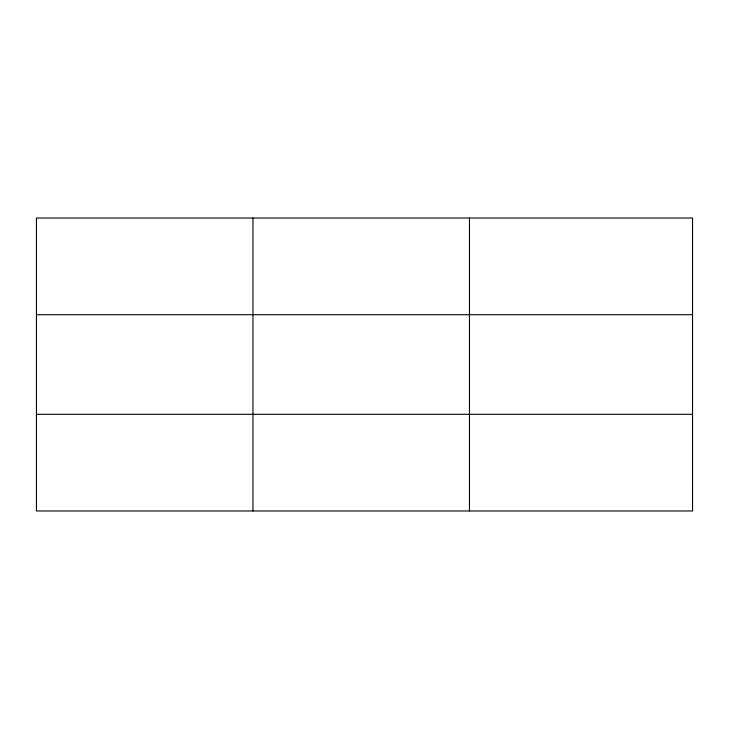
<?xml version="1.0" encoding="UTF-8"?>
<svg xmlns="http://www.w3.org/2000/svg" width="729" height="729" viewBox="0 0 729 729"><rect width="100%" height="100%" fill="white"/><g stroke="black" fill="none" stroke-linecap="round" stroke-linejoin="round"><path stroke-width="1.09" d="M252.963 510.974L252.963 218.026M469.476 510.974L469.476 218.026M36.45 314.7L692.55 314.7M36.45 414.3L692.55 414.3M692.55 486.808L692.55 510.974L36.45 510.974L36.45 218.026L692.55 218.026L692.55 486.808"/></g></svg>
